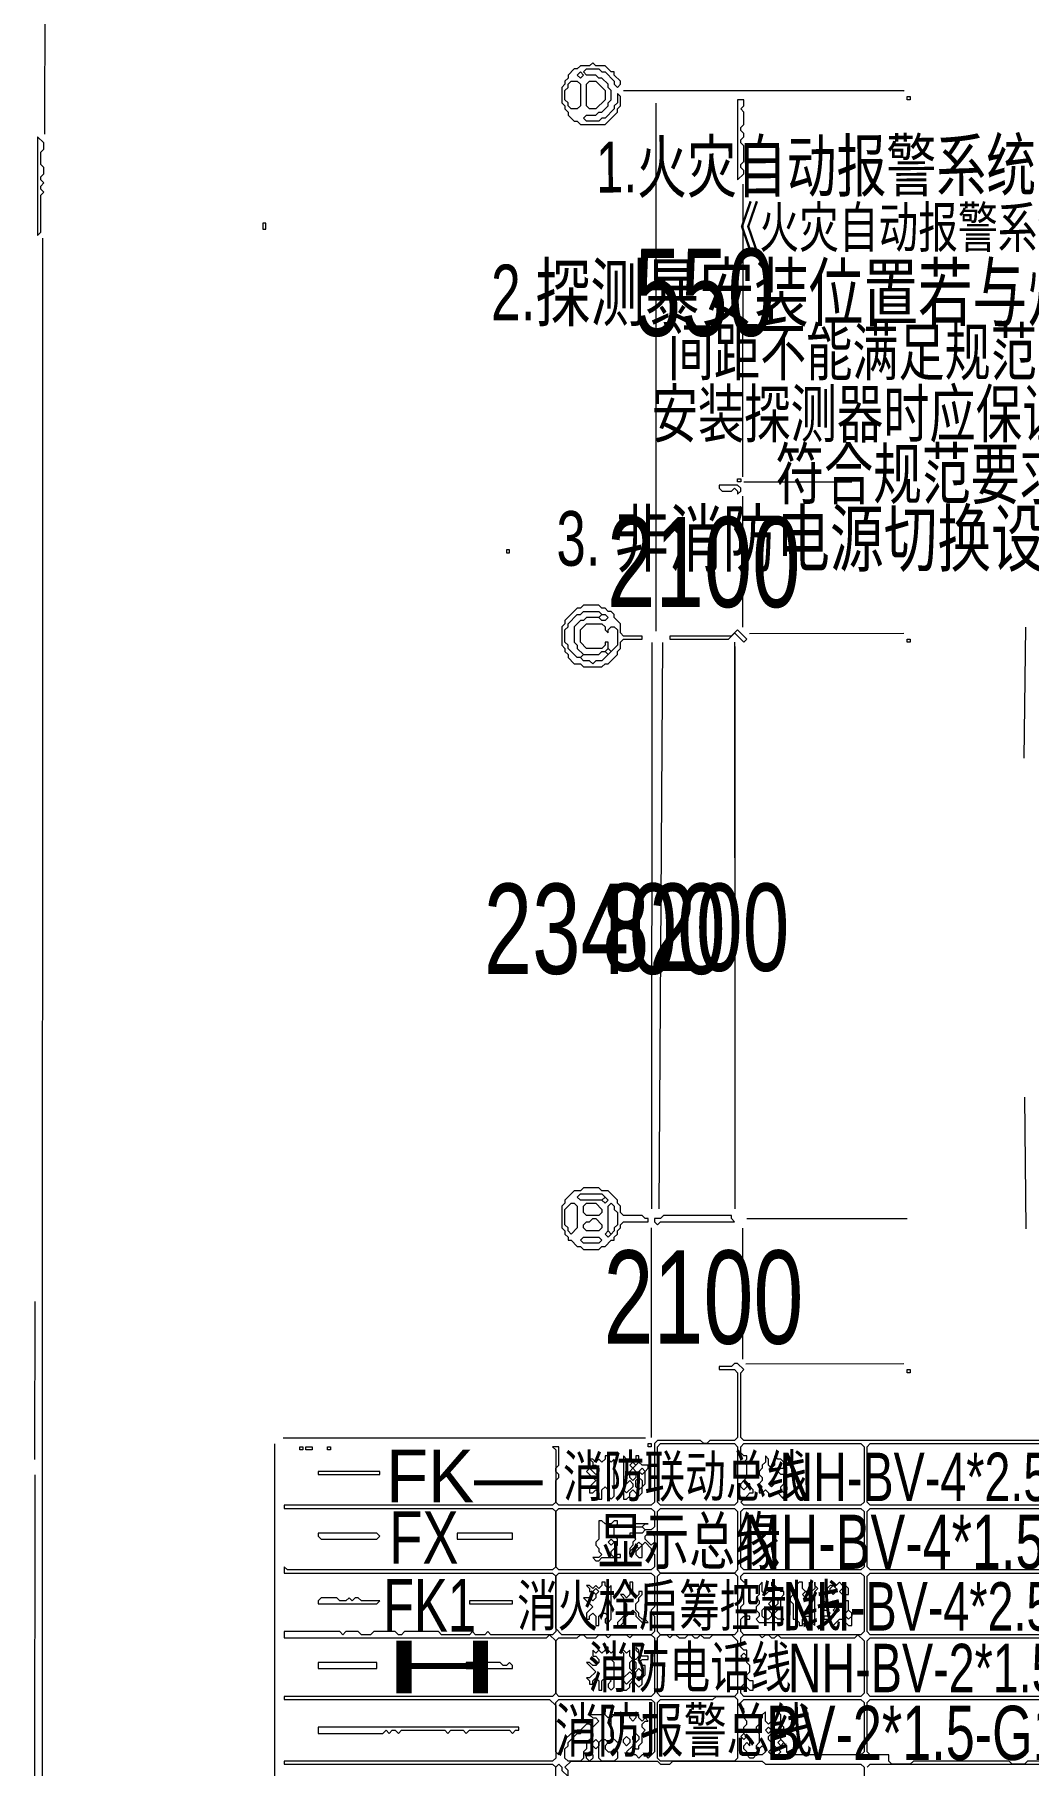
# Model space of a CAD drawing. Extents: x 9 to 1972, y 11 to 1392.
# Drawn here: x 10 to 332, y 480 to 1041 of the extents above; entities that cross this region are included whole.
import ezdxf

# ---------------------------------------------------------------- set-up
doc = ezdxf.new("R2010")
doc.units = 0
for name, color, linetype, lineweight in [('OCR_TEXT', 6, 'Continuous', 0), ('TRACE_CURVE', 6, 'Continuous', 0), ('TRACE_STRAIGHT', 5, 'Continuous', 0), ('TRACE_TEXT_SYMBOL', 6, 'Continuous', 0)]:
    doc.layers.add(name, color=color, linetype=linetype, lineweight=lineweight)
doc.styles.add('wqy-unicode', font='wqy-unicode.lff')

msp = doc.modelspace()

# ---------------------------------------------------------------- linework, layer by layer
at = {"layer": 'TRACE_CURVE', "color": 6}
for points in [[(237, 610), (236, 609), (232, 609), (232, 608), (237, 608), (238, 607), (238, 586), (237, 585), (229, 585), (228, 584), (227, 584), (226, 585), (212, 585), (211, 584), (211, 565), (210, 564), (180, 564), (179, 565), (179, 572), (180, 573), (180, 574), (179, 575), (179, 576), (180, 577), (180, 583), (178, 583), (179, 582), (179, 565), (178, 564), (91, 564), (91, 563), (178, 563), (179, 562), (179, 544), (178, 543), (92, 543), (91, 544), (91, 542), (178, 542), (179, 541), (179, 523), (178, 522), (158, 522), (157, 523), (156, 522), (153, 522), (152, 523), (151, 522), (142, 522), (141, 523), (130, 523), (129, 522), (128, 522), (127, 523), (120, 523), (119, 522), (116, 522), (115, 523), (111, 523), (110, 522), (109, 523), (91, 523), (91, 521), (176, 521)], [(456, 585), (240, 585), (239, 586), (239, 607), (240, 608), (238, 610), (237, 610)], [(455, 564), (281, 564), (280, 565), (280, 583), (281, 584), (455, 584)], [(347, 543), (281, 543), (280, 544), (280, 562), (281, 563), (455, 563)], [(381, 522), (281, 522), (280, 523), (280, 541), (281, 542), (454, 542)], [(176, 521), (177, 522), (179, 520), (179, 503), (178, 502), (91, 502), (91, 501), (177, 501), (179, 499), (179, 482), (178, 481), (91, 481), (91, 480), (178, 480), (179, 479)], [(455, 502), (281, 502), (280, 503), (280, 520), (281, 521), (362, 521)], [(383, 481), (332, 481), (331, 480), (327, 480), (326, 481), (295, 481), (294, 480), (288, 480), (287, 481), (287, 483), (281, 483), (280, 484), (280, 500), (281, 501), (455, 501)], [(280, 479), (281, 480), (455, 480)]]:
    msp.add_lwpolyline(points, dxfattribs=at)
for points in [[(212, 583), (213, 584), (237, 584), (238, 583), (238, 565), (237, 564), (213, 564), (212, 565)], [(239, 583), (240, 584), (278, 584), (279, 583), (279, 565), (278, 564), (240, 564), (239, 565), (240, 566), (241, 566), (241, 567), (242, 568), (243, 568), (243, 569), (242, 570), (242, 571), (241, 571), (240, 572), (241, 573), (241, 577), (240, 578), (241, 579), (241, 580), (240, 580), (239, 581)], [(239, 571), (240, 572), (241, 571), (241, 570), (240, 569), (239, 570)], [(179, 562), (180, 563), (210, 563), (211, 562), (211, 557), (210, 556), (208, 556), (207, 557), (208, 558), (209, 558), (204, 558), (204, 557), (207, 557), (208, 556), (207, 555), (203, 555), (203, 554), (204, 554), (205, 553), (204, 552), (204, 551), (203, 550), (203, 548), (203, 549), (204, 550), (205, 549), (205, 548), (206, 547), (207, 547), (207, 551), (208, 552), (210, 550), (210, 549), (211, 548), (211, 544), (210, 543), (180, 543), (179, 544)], [(212, 562), (213, 563), (237, 563), (238, 562), (238, 543), (237, 542), (213, 542), (212, 543)], [(239, 562), (240, 563), (278, 563), (279, 562), (279, 544), (278, 543), (240, 543), (239, 544)], [(204, 550), (205, 551), (206, 550), (205, 549)], [(205, 551), (206, 552), (207, 551), (206, 550)], [(208, 554), (209, 555), (210, 555), (211, 554), (211, 552), (210, 551), (208, 553)], [(179, 541), (180, 542), (210, 542), (211, 541), (211, 531), (210, 530), (210, 529), (211, 528), (211, 523), (210, 522), (181, 522), (179, 524)], [(212, 541), (213, 542), (237, 542), (238, 541), (238, 523), (237, 522), (213, 522), (212, 523)], [(239, 541), (240, 542), (278, 542), (279, 541), (279, 523), (278, 522), (240, 522), (239, 523), (239, 527), (240, 528), (241, 527), (242, 527), (242, 528), (241, 528), (239, 530), (239, 531), (240, 532), (240, 537), (241, 538), (241, 539), (240, 539), (239, 540)], [(186, 521), (187, 522), (188, 522), (189, 521), (192, 521), (193, 522), (195, 522), (196, 521), (197, 522), (202, 522), (203, 521), (204, 522), (210, 522), (211, 521), (211, 503), (210, 502), (180, 502), (179, 503), (179, 520), (180, 521)], [(212, 521), (213, 522), (215, 522), (216, 521), (217, 522), (218, 522), (219, 521), (221, 521), (222, 522), (223, 522), (224, 521), (225, 521), (226, 522), (227, 521), (229, 521), (230, 522), (236, 522), (238, 520), (238, 503), (237, 502), (213, 502), (212, 503)], [(239, 521), (240, 522), (245, 522), (246, 521), (247, 522), (248, 522), (249, 521), (250, 521), (251, 522), (252, 521), (276, 521), (277, 522), (279, 520), (279, 503), (278, 502), (240, 502), (239, 503), (239, 505), (240, 506), (242, 504), (243, 504), (243, 507), (242, 507), (241, 508), (241, 509), (242, 510), (242, 512), (241, 513), (241, 517), (240, 517), (239, 518)], [(239, 515), (240, 516), (241, 515), (240, 514)], [(179, 500), (180, 501), (210, 501), (211, 500), (211, 484), (209, 482), (208, 483), (207, 483), (206, 482), (205, 483), (203, 483), (202, 484), (204, 486), (205, 485), (206, 485), (206, 486), (207, 487), (207, 490), (208, 491), (207, 492), (207, 493), (208, 494), (209, 494), (208, 495), (207, 494), (206, 495), (206, 496), (205, 497), (205, 495), (204, 494), (203, 495), (203, 496), (201, 496), (200, 497), (200, 488), (199, 487), (197, 489), (197, 495), (198, 496), (197, 496), (196, 495), (195, 496), (195, 498), (195, 497), (194, 496), (190, 496), (191, 495), (192, 495), (193, 494), (191, 492), (190, 493), (189, 493), (187, 491), (186, 491), (185, 490), (184, 490), (182, 488), (182, 487), (181, 486), (181, 484), (180, 483), (179, 484)], [(230, 501), (231, 502), (237, 502), (238, 501), (238, 482), (237, 481), (213, 481), (212, 482), (212, 500), (213, 501)], [(239, 500), (240, 501), (278, 501), (279, 500), (279, 484), (278, 483), (255, 483), (254, 484), (254, 486), (252, 488), (252, 489), (253, 490), (253, 492), (252, 493), (252, 496), (251, 497), (250, 497), (249, 498), (249, 494), (248, 493), (247, 494), (247, 497), (246, 496), (246, 495), (245, 494), (245, 493), (244, 492), (244, 491), (245, 490), (245, 487), (244, 486), (244, 485), (245, 485), (246, 486), (247, 485), (247, 484), (246, 483), (244, 483), (243, 482), (242, 482), (241, 483), (241, 484), (240, 485), (240, 486), (241, 487), (242, 486), (242, 488), (240, 490), (240, 492), (241, 493), (241, 494), (240, 495), (240, 498), (239, 499)], [(187, 490), (188, 491), (190, 491), (191, 490), (191, 489), (189, 487), (189, 485), (188, 484), (188, 482), (187, 481), (183, 481), (182, 482), (182, 485), (183, 486), (183, 487), (186, 490)], [(201, 488), (202, 489), (203, 488), (203, 487), (202, 486), (201, 487)], [(204, 489), (205, 490), (206, 489), (206, 488), (205, 487), (204, 488)], [(239, 489), (240, 490), (241, 489), (240, 488)], [(247, 491), (248, 492), (249, 491), (248, 490)], [(248, 489), (249, 490), (250, 489), (250, 488), (249, 487), (248, 488)], [(189, 483), (190, 484), (191, 483), (191, 482), (190, 481), (189, 482)], [(191, 487), (192, 488), (193, 487), (193, 486), (192, 485), (191, 486)], [(193, 487), (194, 488), (195, 488), (196, 487), (195, 486), (195, 485), (196, 484), (197, 484), (198, 485), (199, 484), (199, 482), (198, 481), (194, 481), (193, 482)], [(250, 486), (252, 484), (251, 483), (249, 483), (248, 484)], [(251, 487), (252, 488), (253, 487), (252, 486)], [(184, 481), (212, 481), (213, 480), (216, 480), (217, 481), (246, 481), (247, 480), (278, 480), (279, 479), (279, 461), (278, 460), (276, 460), (275, 461), (274, 460), (180, 460), (179, 461), (179, 479), (180, 480), (181, 479), (181, 478), (183, 476), (183, 475), (183, 478), (182, 479)]]:
    msp.add_lwpolyline(points, close=True, dxfattribs=at)
at = {"layer": 'TRACE_STRAIGHT', "color": 5}
for p, q in [((13.3, 1008.87), (13.73, 1190.12)), ((201, 1023), (292, 1023)), ((238.12, 1023.02), (291.88, 1022.93)), ((211.53, 847.63), (211.61, 1018.88)), ((239.68, 897.62), (239.77, 992.62)), ((12.55, 300.12), (12.72, 975.13)), ((240, 896), (275, 896)), ((239.71, 848.88), (239.71, 891.38)), ((330.97, 806.36), (331.43, 848.88)), ((210.18, 660.13), (210.24, 843.88)), ((212.53, 660.12), (213.76, 843.87)), ((237, 844), (237, 774)), ((237.07, 842.63), (237.07, 660.12)), ((241.87, 846.84), (291.88, 846.91)), ((331.03, 696.39), (331.42, 653.63)), ((241, 657), (293, 657)), ((210, 654), (210, 586)), ((239.69, 611.38), (239.69, 653.88)), ((10.13, 578.87), (10.18, 630.13)), ((240.62, 609.93), (291.88, 609.99)), ((90.62, 585.89), (208.13, 585.91)), ((87.89, 418.87), (87.9, 583.88)), ((10.03, 443.87), (10.16, 573.88))]:
    msp.add_line(p, q, dxfattribs=at)
at = {"layer": 'TRACE_TEXT_SYMBOL', "color": 6}
for points in [[(191, 1032), (190, 1031), (187, 1031), (186, 1030), (185, 1030), (183, 1028), (183, 1027), (182, 1026), (182, 1025), (181, 1024), (181, 1019), (182, 1018), (182, 1017), (183, 1016), (183, 1015), (185, 1013), (186, 1013), (187, 1012), (195, 1012), (199, 1016), (199, 1017), (200, 1018), (200, 1021), (199, 1022), (199, 1019), (198, 1018), (198, 1017), (195, 1014), (194, 1014), (193, 1013), (189, 1013), (188, 1014), (189, 1015), (192, 1015), (193, 1016), (194, 1016), (196, 1018), (196, 1019), (197, 1020), (197, 1023), (196, 1024), (196, 1025), (194, 1027), (193, 1027), (192, 1028), (189, 1028), (188, 1029), (189, 1030), (193, 1030), (194, 1029), (195, 1029), (198, 1026), (198, 1025), (199, 1024), (200, 1025), (200, 1026), (198, 1028), (198, 1029), (197, 1029), (195, 1031), (192, 1031)], [(186, 1028), (187, 1029), (188, 1028), (187, 1027)], [(183, 1025), (184, 1026), (186, 1026), (187, 1025), (187, 1018), (186, 1017), (184, 1017), (183, 1018), (183, 1019), (182, 1020), (182, 1023), (183, 1024)], [(189, 1025), (190, 1026), (192, 1026), (195, 1023), (195, 1020), (192, 1017), (190, 1017), (189, 1018)], [(238, 1020), (238, 994), (240, 996), (240, 997), (239, 998), (239, 999), (240, 1000), (240, 1005), (239, 1006), (239, 1007), (240, 1008), (240, 1009), (239, 1010), (239, 1011), (240, 1012), (240, 1016), (239, 1017), (240, 1018), (240, 1020)], [(293, 1021), (294, 1021), (294, 1020), (293, 1020)], [(11, 1008), (11, 976), (12, 977), (12, 989), (13, 990), (12, 991), (12, 992), (13, 993), (12, 994), (12, 995), (13, 996), (13, 998), (12, 999), (12, 1003), (13, 1004), (13, 1006)], [(84, 980), (84, 978), (85, 978), (85, 980)], [(232, 895), (232, 894), (233, 893), (236, 893), (237, 894), (238, 893), (238, 892), (239, 893), (239, 894), (238, 895)], [(238, 897), (239, 897), (239, 896), (238, 896)], [(163, 874), (163, 873), (164, 873), (164, 874)], [(188, 856), (187, 855), (186, 855), (182, 851), (182, 850), (181, 849), (181, 843), (182, 842), (182, 841), (183, 840), (183, 839), (185, 837), (187, 837), (188, 836), (194, 836), (195, 837), (196, 837), (199, 840), (199, 841), (200, 842), (200, 844), (201, 845), (207, 845), (207, 846), (201, 846), (200, 847), (200, 850), (198, 852), (198, 853), (197, 854), (196, 854), (195, 855), (194, 855), (193, 856)], [(187, 853), (188, 854), (193, 854), (194, 853), (193, 852), (189, 852), (188, 851), (187, 851), (185, 849), (185, 844), (186, 843), (186, 842), (188, 840), (187, 839), (186, 839), (183, 842), (183, 843), (182, 844), (182, 848), (183, 849), (183, 850), (186, 853)], [(189, 850), (194, 850), (195, 849), (195, 848), (196, 847), (196, 848), (197, 849), (198, 849), (199, 848), (199, 843), (197, 841), (196, 842), (196, 844), (195, 844), (195, 843), (194, 842), (189, 842), (187, 844), (187, 848)], [(193, 852), (194, 853), (195, 853), (196, 852), (195, 851), (194, 851)], [(238, 848), (236, 846), (216, 846), (216, 845), (235, 845), (237, 847), (240, 844), (241, 845)], [(293, 845), (294, 845), (294, 844), (293, 844)], [(193, 840), (194, 841), (195, 841), (196, 840), (194, 838), (192, 838), (191, 837), (190, 838), (188, 838), (187, 839), (188, 840)], [(195, 841), (196, 842), (197, 841), (196, 840)], [(188, 667), (187, 666), (185, 666), (182, 663), (182, 662), (181, 661), (181, 654), (182, 653), (182, 652), (183, 651), (183, 650), (184, 650), (186, 648), (187, 648), (188, 647), (193, 647), (194, 648), (195, 648), (197, 650), (198, 650), (198, 651), (199, 652), (199, 653), (200, 654), (200, 655), (201, 656), (209, 656), (209, 657), (208, 657), (207, 658), (201, 658), (200, 659), (200, 661), (199, 662), (199, 663), (196, 666), (194, 666), (193, 667)], [(186, 664), (187, 665), (194, 665), (195, 664), (194, 663), (187, 663)], [(194, 663), (195, 664), (196, 663), (195, 662)], [(184, 662), (185, 662), (186, 661), (186, 654), (184, 652), (183, 653), (183, 654), (182, 655), (182, 660)], [(188, 661), (189, 662), (192, 662), (194, 660), (194, 659), (193, 658), (189, 658), (188, 659)], [(190, 656), (191, 657), (192, 657), (194, 655), (194, 654), (193, 653), (189, 653), (188, 654), (188, 655), (189, 656)], [(196, 661), (197, 662), (198, 661), (198, 660), (199, 659), (199, 655), (198, 654), (198, 653), (197, 652), (196, 653)], [(214, 658), (213, 657), (211, 657), (211, 656), (212, 655), (213, 656), (237, 656), (236, 657), (236, 658)], [(195, 652), (196, 653), (197, 652), (196, 651)], [(187, 650), (188, 651), (193, 651), (194, 650), (193, 649), (188, 649)], [(293, 608), (294, 608), (294, 607), (293, 607)], [(209, 584), (210, 584), (210, 583), (209, 583)], [(96, 583), (97, 583), (97, 582), (96, 582)], [(98, 583), (100, 583), (100, 582), (98, 582)], [(105, 583), (106, 583), (106, 582), (105, 582)], [(195, 580), (195, 579), (194, 578), (193, 579), (192, 578), (191, 579), (190, 579), (191, 578), (191, 577), (189, 575), (192, 572), (190, 570), (190, 568), (191, 568), (192, 569), (193, 568), (193, 566), (194, 566), (194, 569), (195, 570), (196, 569), (196, 567), (197, 566), (198, 567), (198, 579), (197, 578), (196, 579), (196, 580)], [(201, 580), (201, 566), (202, 566), (203, 567), (203, 568), (204, 569), (206, 567), (207, 568), (207, 570), (208, 571), (208, 575), (209, 576), (209, 577), (207, 577), (206, 578), (206, 580), (205, 580), (205, 579), (204, 578), (203, 579), (202, 579)], [(204, 578), (205, 579), (206, 578), (205, 577)], [(247, 580), (247, 578), (246, 577), (246, 576), (245, 575), (245, 574), (246, 573), (246, 572), (245, 571), (246, 570), (245, 569), (245, 568), (246, 568), (247, 569), (248, 568), (248, 567), (249, 567), (250, 568), (251, 568), (253, 566), (254, 566), (254, 570), (253, 571), (253, 574), (252, 574), (251, 575), (252, 576), (253, 576), (253, 578), (252, 579), (251, 579), (250, 580), (250, 577), (249, 576), (248, 577), (248, 579)], [(102, 575), (102, 574), (122, 574), (122, 575)], [(190, 576), (191, 577), (192, 577), (193, 576), (193, 575), (192, 574)], [(203, 577), (204, 578), (205, 577), (204, 576)], [(203, 575), (204, 576), (205, 575), (205, 573), (204, 572), (203, 573)], [(205, 572), (206, 573), (207, 572), (207, 570), (206, 569), (205, 570)], [(206, 575), (207, 576), (208, 575), (207, 574)], [(203, 572), (204, 571), (204, 570), (202, 568), (201, 569), (201, 570)], [(248, 571), (249, 572), (250, 571), (249, 570)], [(252, 570), (253, 571), (254, 570), (254, 569), (253, 568), (252, 569)], [(193, 559), (193, 553), (192, 552), (192, 551), (193, 550), (193, 549), (194, 548), (193, 547), (191, 547), (192, 546), (193, 546), (194, 547), (200, 547), (200, 548), (199, 548), (198, 547), (197, 548), (197, 549), (199, 551), (199, 553), (198, 554), (198, 557), (199, 558), (199, 559), (198, 559), (197, 558), (195, 558), (194, 559)], [(102, 555), (102, 554), (103, 553), (121, 553), (122, 554), (121, 555)], [(147, 555), (147, 553), (165, 553), (165, 555)], [(196, 552), (197, 553), (198, 552), (197, 551)], [(103, 534), (102, 533), (102, 532), (121, 532), (122, 533), (116, 533), (115, 534), (114, 534), (113, 533), (112, 534), (111, 533), (109, 533), (108, 534)], [(194, 539), (194, 538), (193, 537), (192, 538), (191, 537), (190, 538), (189, 538), (190, 537), (190, 536), (191, 536), (192, 535), (192, 534), (191, 533), (190, 534), (188, 534), (191, 531), (189, 529), (189, 527), (190, 527), (190, 528), (191, 529), (192, 528), (192, 525), (193, 525), (193, 528), (194, 529), (195, 529), (196, 528), (195, 527), (195, 526), (196, 525), (196, 526), (197, 527), (197, 538), (196, 537), (195, 538), (195, 539)], [(191, 536), (192, 537), (193, 536), (192, 535)], [(203, 539), (203, 535), (202, 534), (201, 535), (200, 535), (201, 534), (201, 533), (202, 532), (202, 529), (199, 526), (199, 525), (200, 525), (201, 526), (201, 527), (204, 530), (205, 529), (205, 528), (207, 526), (209, 526), (208, 527), (207, 527), (206, 528), (206, 529), (205, 530), (205, 532), (206, 533), (206, 534), (207, 535), (207, 536), (206, 536), (206, 535), (205, 534), (204, 535), (204, 539)], [(246, 539), (245, 538), (245, 535), (244, 534), (245, 533), (245, 532), (244, 531), (244, 530), (245, 529), (245, 528), (244, 527), (245, 526), (252, 526), (253, 527), (251, 527), (250, 528), (250, 529), (252, 531), (252, 534), (253, 535), (253, 536), (252, 536), (249, 539), (249, 538), (250, 537), (249, 536), (248, 536), (247, 535), (246, 536)], [(250, 534), (251, 533), (251, 532), (250, 531), (249, 531), (248, 532)], [(258, 539), (257, 538), (257, 537), (256, 536), (256, 535), (255, 534), (255, 533), (256, 532), (256, 527), (257, 527), (258, 526), (258, 525), (259, 525), (259, 527), (260, 528), (261, 528), (262, 527), (262, 526), (263, 525), (263, 536), (264, 537), (263, 538), (263, 539), (263, 537), (262, 536), (260, 536), (259, 537), (259, 539)], [(259, 535), (260, 536), (261, 535), (260, 534)], [(271, 539), (270, 538), (268, 538), (267, 537), (267, 536), (266, 535), (266, 533), (267, 532), (266, 531), (266, 530), (267, 530), (268, 529), (267, 528), (266, 528), (266, 527), (267, 527), (269, 525), (271, 527), (272, 527), (274, 525), (275, 525), (275, 529), (274, 530), (274, 533), (273, 533), (272, 534), (273, 535), (274, 535), (274, 537), (273, 538), (272, 538)], [(268, 537), (269, 538), (270, 537), (270, 536), (269, 535), (268, 536)], [(271, 536), (272, 537), (273, 536), (272, 535)], [(151, 533), (151, 532), (165, 532), (165, 533)], [(246, 530), (247, 531), (249, 529), (249, 528), (248, 527), (247, 527), (246, 528)], [(268, 532), (269, 533), (270, 532), (269, 531)], [(269, 530), (270, 531), (271, 530), (270, 529)], [(273, 529), (274, 530), (275, 529), (275, 528), (274, 527), (273, 528)], [(195, 518), (195, 517), (194, 516), (193, 517), (192, 516), (191, 517), (191, 515), (192, 515), (193, 514), (193, 513), (192, 512), (191, 512), (190, 513), (189, 513), (192, 510), (190, 508), (189, 508), (190, 507), (190, 506), (191, 506), (191, 507), (192, 508), (193, 507), (193, 504), (194, 504), (194, 507), (195, 508), (196, 508), (197, 507), (196, 506), (196, 505), (197, 504), (198, 505), (198, 513), (197, 514), (198, 515), (198, 517), (197, 516), (196, 517), (196, 518)], [(205, 518), (205, 517), (206, 516), (206, 515), (205, 514), (204, 514), (203, 515), (203, 517), (202, 516), (201, 517), (200, 517), (201, 516), (201, 504), (202, 504), (203, 505), (203, 506), (204, 507), (206, 505), (207, 506), (207, 508), (208, 509), (208, 512), (207, 512), (206, 513), (207, 514), (209, 514), (209, 515), (207, 515), (206, 516), (206, 517)], [(102, 513), (102, 511), (121, 511), (121, 513)], [(150, 513), (150, 511), (165, 511), (165, 512), (164, 513), (163, 512), (162, 512), (161, 513)], [(203, 513), (204, 514), (205, 513), (205, 511), (204, 510), (203, 511)], [(205, 510), (206, 511), (207, 510), (207, 508), (206, 507), (205, 508)], [(203, 510), (204, 509), (204, 508), (202, 506), (201, 507), (201, 508)], [(102, 492), (102, 490), (123, 490), (124, 491), (125, 490), (126, 491), (127, 491), (128, 490), (129, 491), (143, 491), (144, 490), (145, 491), (149, 491), (150, 490), (151, 491), (164, 491), (165, 490), (166, 491), (167, 491), (167, 492)]]:
    msp.add_lwpolyline(points, close=True, dxfattribs=at)

# ---------------------------------------------------------------- texts
at = {"layer": 'OCR_TEXT', "color": 6, "style": 'wqy-unicode', "width": 0.72}
msp.add_text('1.火灾自动报警系统的设备安装应按照', height=16.4727, rotation=0.3265, dxfattribs=at).set_placement((192.17, 989.87))
at = {"layer": 'OCR_TEXT', "color": 6, "style": 'wqy-unicode'}
for s, height, width, p in [('《火灾自动报警系统施工及验收规范》施工。', 13.1105, 0.72, (232.2, 972.07)), ('550', 28.308, 0.72, (204.47, 943.38)), ('2.探测暴安装位置若与灯具或其他设备的安装', 18.0314, 0.72, (158.03, 948.46)), ('间距不能满足规范要求时，可做适当调整。', 15.2284, 0.72, (215.38, 930.57)), ('安装探测器时应保证其距梁边、墙边的距离', 15.2931, 0.72, (210.1, 910.5)), ('符合规范要求。', 16.126, 0.72, (250.26, 890.54)), ('3. 非消防电源切换设在本层配电箱内。', 17.7378, 0.72, (179.25, 868.8)), ('2100', 29.284, 0.72, (195.66, 855.39)), ('23400', 29.284, 0.72, (155.69, 736.39)), ('8200', 28.308, 0.72, (194.14, 737.38)), ('2100', 30.26, 0.72, (194.51, 616.4)), ('FK—', 17.076, 0.976821, (124, 565)), ('消防联动总线', 13.445, 0.72, (181.35, 566.76)), ('NH-BV-4*2.5-G20-CC/WC', 15.7246, 0.72, (251.58, 565.33)), ('FX', 17.076, 0.771477, (125, 545)), ('显示总缘', 15.093, 0.72, (192.68, 544.89)), ('NH-BV-4*1.5-G20-CC/WC', 17.5745, 0.72, (239.72, 543.37)), ('FK1', 17.076, 0.72, (123.01, 523)), ('消火栓启筹控制线', 13.386, 0.72, (166.49, 524.76)), ('NH-BV-4*2.5-G20-CC/WC', 15.7246, 0.72, (252.58, 523.33)), ('H', 17.08, 2.330532, (123, 503)), ('消防电话线', 13.445, 0.72, (189.48, 504.76)), ('NH-BV-2*1.5-G15-CC/WC', 15.7246, 0.72, (254.29, 503.33)), ('消防报警总线', 14.173, 0.72, (178.76, 483.94)), ('BV-2*1.5-G15-CC/WC', 17.5745, 0.72, (247.17, 481.37))]:
    msp.add_text(s, height=height, dxfattribs=dict(at, width=width)).set_placement(p)

doc.saveas('drawing.dxf')
